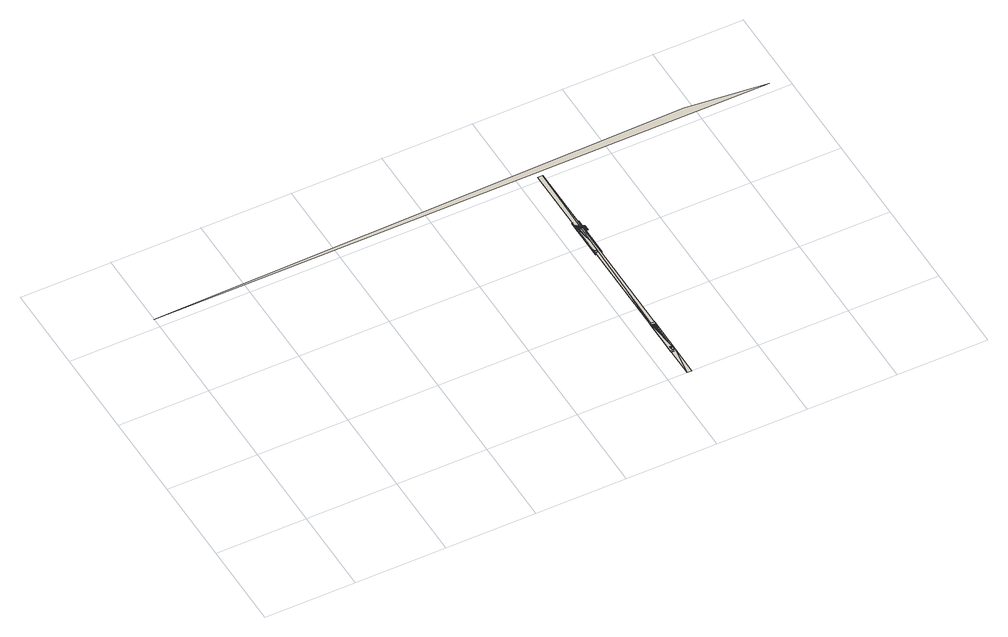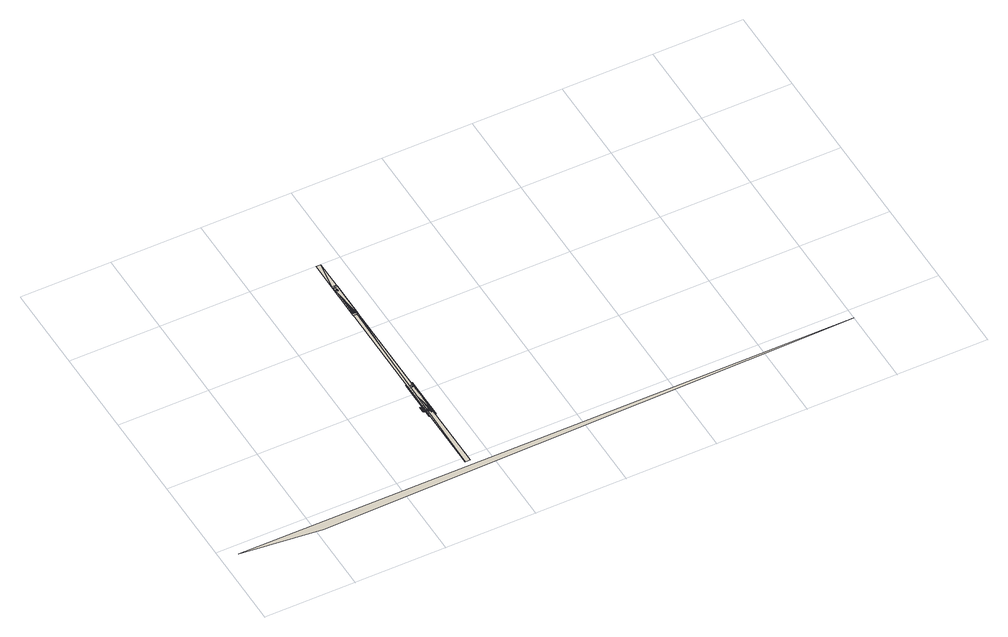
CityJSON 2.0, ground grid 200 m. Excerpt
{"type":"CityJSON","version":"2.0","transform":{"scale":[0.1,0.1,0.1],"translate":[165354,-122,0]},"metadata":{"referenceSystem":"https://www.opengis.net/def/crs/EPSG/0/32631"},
"CityObjects":{
"building1":{"type":"Building","attributes":{"properties":{"Pset_BuildingCommon":{"Reference":"Project Information","NumberOfStoreys":2},"Other":{"Category":"Project Information","Client Name":"Owner","Project Address":"Enter address here","Project Issue Date":"Issue Date","Project Name":"Project Name","Project Number":"Project Number","Project Status":"Project Status"}}},"children":["building1-1","building1-2"],"geometry":[{"type":"MultiSurface","lod":"2.2","boundaries":[[[0,1,2]],[[0,3,1]],[[4,5,6]],[[7,8,9]],[[10,8,11]],[[12,7,9]],[[13,11,8]],[[13,9,8]],[[14,15,16]],[[17,8,9]],[[17,7,9]],[[18,9,7]],[[19,8,11]],[[13,10,11]],[[10,13,8]],[[19,9,8]],[[4,6,20]],[[17,13,8]],[[12,7,18]],[[19,8,7]],[[13,17,9]],[[7,12,21]],[[18,17,9]],[[19,12,9]],[[17,18,7]],[[19,7,12]],[[22,12,21]],[[7,21,18]],[[12,22,23]],[[19,22,12]],[[12,18,21]],[[13,18,17]],[[24,25,22]],[[25,22,23]],[[19,22,25]],[[12,23,21]],[[21,17,18]],[[22,25,26]],[[24,27,25]],[[22,21,23]],[[19,25,27]],[[19,24,22]],[[14,16,28]],[[27,25,26]],[[22,26,23]],[[25,27,29]],[[30,13,10]],[[19,27,24]],[[25,23,26]],[[30,13,17]],[[30,18,13]],[[24,27,29]],[[30,17,21]],[[25,29,26]],[[31,19,24]],[[27,24,32]],[[23,33,34]],[[30,21,18]],[[33,35,34]],[[27,26,29]],[[19,31,36]],[[19,24,32]],[[30,23,21]],[[19,36,37]],[[38,26,33]],[[39,23,33]],[[40,33,26]],[[41,33,23]],[[27,32,29]],[[24,19,30]],[[40,38,33]],[[40,26,38]],[[32,23,26]],[[24,29,32]],[[39,33,40]],[[41,40,33]],[[39,41,23]],[[30,26,23]],[[30,31,19]],[[42,19,31]],[[39,29,40]],[[32,26,29]],[[24,30,32]],[[41,39,40]],[[42,36,31]],[[30,29,26]],[[30,23,32]],[[43,31,36]],[[19,32,30]],[[41,44,39]],[[43,37,36]],[[45,36,37]],[[42,30,19]],[[30,32,29]],[[30,42,31]],[[43,42,31]],[[42,43,36]],[[45,43,36]],[[43,45,37]],[[46,34,23]],[[47,23,34]],[[47,35,34]],[[42,43,45]],[[48,34,35]],[[33,35,48]],[[35,33,49]],[[26,33,49]],[[33,26,50]],[[38,26,50]],[[26,38,51]],[[40,38,51]],[[38,40,52]],[[29,40,52]],[[40,29,53]],[[39,29,53]],[[29,39,54]],[[54,44,39]],[[55,39,44]],[[55,41,44]],[[56,44,41]],[[56,57,41]],[[58,41,57]],[[47,46,23]],[[46,47,34]],[[48,47,34]],[[47,48,35]],[[35,49,48]],[[33,48,49]],[[33,50,49]],[[26,49,50]],[[26,51,50]],[[38,50,51]],[[38,52,51]],[[40,51,52]],[[40,53,52]],[[29,52,53]],[[29,54,53]],[[39,53,54]],[[55,54,39]],[[54,55,44]],[[56,55,44]],[[55,56,41]],[[58,56,41]],[[56,58,57]],[[1,3,59]],[[60,4,20]],[[61,15,14]],[[62,14,28]],[[15,63,16]],[[5,64,6]],[[5,65,64]],[[62,61,14]],[[15,61,63]],[[62,28,66]],[[60,20,67]],[[68,1,59]],[[65,60,67]],[[61,62,66]],[[61,66,63]],[[65,67,64]],[[2,69,0]],[[59,70,68]],[[59,71,70]],[[72,73,74]],[[75,76,77]],[[75,78,76]],[[72,79,73]],[[79,80,73]],[[78,81,76]],[[69,82,0]],[[83,75,77]],[[78,75,84]],[[71,85,70]],[[86,72,74]],[[86,74,87]],[[83,77,88]],[[71,89,85]],[[78,84,81]],[[75,83,84]],[[79,90,80]],[[91,92,93]],[[92,91,94]],[[95,91,94]],[[91,95,96]],[[97,95,96]],[[95,97,98]],[[98,99,97]],[[100,97,99]],[[100,101,99]],[[102,99,101]],[[102,103,101]],[[104,101,103]],[[104,105,103]],[[106,103,105]],[[106,107,105]],[[108,105,107]],[[108,109,107]],[[110,107,109]],[[111,109,110]],[[109,111,112]],[[113,111,112]],[[111,113,114]],[[92,94,93]],[[91,93,94]],[[91,96,94]],[[95,94,96]],[[95,98,96]],[[97,96,98]],[[100,98,97]],[[98,100,99]],[[102,100,99]],[[100,102,101]],[[104,102,101]],[[102,104,103]],[[106,104,103]],[[104,106,105]],[[108,106,105]],[[106,108,107]],[[110,108,107]],[[108,110,109]],[[109,112,110]],[[115,116,117]],[[111,110,112]],[[111,114,112]],[[113,112,114]],[[116,117,118]],[[117,116,119]],[[115,116,119]],[[116,115,120]],[[121,115,120]],[[121,122,100]],[[115,121,123]],[[117,119,118]],[[116,118,119]],[[94,96,98]],[[116,120,119]],[[123,122,121]],[[121,100,106]],[[121,124,122]],[[115,119,120]],[[94,98,102]],[[125,121,122]],[[98,100,102]],[[122,106,100]],[[115,123,120]],[[94,102,108]],[[98,94,114]],[[121,120,123]],[[98,108,102]],[[121,106,124]],[[125,100,122]],[[102,106,104]],[[122,124,106]],[[102,104,108]],[[126,122,100]],[[125,123,121]],[[102,108,106]],[[94,108,114]],[[104,106,108]],[[98,114,108]],[[123,119,118]],[[121,124,127]],[[123,125,122]],[[123,120,119]],[[126,106,100]],[[108,110,112]],[[114,108,112]],[[121,127,128]],[[126,125,122]],[[120,123,125]],[[129,100,106]],[[121,130,127]],[[125,126,100]],[[121,128,131]],[[121,131,130]],[[129,124,106]],[[123,126,125]],[[129,126,100]],[[121,131,132]],[[133,106,124]],[[126,129,106]],[[84,88,81]],[[123,129,126]],[[123,125,133]],[[125,126,129]],[[133,127,124]],[[133,129,106]],[[127,130,128]],[[134,124,127]],[[123,133,129]],[[129,133,124]],[[125,129,133]],[[131,128,130]],[[134,128,127]],[[123,133,134]],[[135,127,128]],[[134,133,124]],[[133,134,127]],[[130,128,135]],[[123,135,134]],[[128,130,136]],[[123,134,136]],[[135,134,127]],[[131,130,136]],[[123,137,135]],[[134,135,128]],[[130,131,137]],[[90,87,80]],[[123,136,137]],[[132,131,137]],[[131,132,138]],[[123,137,138]],[[128,136,135]],[[130,135,136]],[[130,137,136]],[[84,83,88]],[[131,136,137]],[[131,138,137]],[[134,135,136]],[[132,137,138]],[[135,137,136]],[[90,86,87]],[[89,69,85]],[[89,82,69]],[[139,140,141]]]}]},
"building1-1":{"type":"BuildingPart","attributes":{"name":"Basic Wall:Wall-Partn_12P-70MStd-12P:285792","properties":{"Constraints":{"Base Offset":0,"Base Constraint":"Level: Ground Floor","Base Extension Distance":0,"Base is Attached":false,"Location Line":"Wall Centerline","Related to Mass":false,"Room Bounding":true,"Top Extension Distance":0,"Top is Attached":true,"Top Offset":0,"Top Constraint":"Level: Roof","Unconnected Height":2500},"Dimensions":{"Area":9.45,"Length":5800,"Volume":0.898},"Other":{"Category":"Walls","Family":"Basic Wall: Wall-Partn_12P-70MStd-12P","Family and Type":"Basic Wall: Wall-Partn_12P-70MStd-12P","Type":"Basic Wall: Wall-Partn_12P-70MStd-12P","Type Id":"Basic Wall: Wall-Partn_12P-70MStd-12P"},"Phasing":{"Phase Created":"New Construction"},"Structural":{"Enable Analytical Model":false,"Structural":false,"Structural Usage":"Non-bearing"},"Pset_WallCommon":{"IsExternal":false,"LoadBearing":false,"ExtendToStructure":true,"Reference":"Wall-Partn_12P-70MStd-12P","ThermalTransmittance":0.351}}},"parents":["building1"],"geometry":[{"type":"Solid","lod":"2.2","boundaries":[[[[89,82,69]],[[89,69,85]],[[71,89,85]],[[71,85,70]],[[59,71,70]],[[59,70,68]],[[1,3,59]],[[68,1,59]],[[0,3,1]],[[0,1,2]],[[69,82,0]],[[2,69,0]],[[82,89,71]],[[59,3,0]],[[82,71,0]],[[71,59,0]],[[70,85,69]],[[2,1,68]],[[2,70,69]],[[2,68,70]]]]}]},
"building1-2":{"type":"BuildingInstallation","attributes":{"name":"Doors_IntSgl:810x2110mm:285996","properties":{"Pset_DoorCommon":{"IsExternal":false,"Reference":"810x2110mm","ThermalTransmittance":3.7},"Pset_ManufacturerTypeInformation":{"Manufacturer":"Revit"},"Constraints":{"Level":"Level: Ground Floor","Sill Height":0},"Dimensions":{"Area":2.27,"Volume":0.0756},"Identity Data":{"Mark":"3"},"Other":{"Category":"Doors","Family":"Doors_IntSgl: 810x2110mm","Family and Type":"Doors_IntSgl: 810x2110mm","Host Id":"Basic Wall: Wall-Partn_12P-70MStd-12P","Type":"Doors_IntSgl: 810x2110mm","Type Id":"Doors_IntSgl: 810x2110mm","Head Height":2110},"Phasing":{"Phase Created":"New Construction"}}},"parents":["building1"],"geometry":[{"type":"MultiSurface","lod":"2.2","boundaries":[[[108,110,112]],[[104,106,108]],[[114,108,112]],[[102,104,108]],[[98,100,102]],[[94,96,98]],[[94,108,114]],[[94,102,108]],[[94,98,102]],[[102,108,106]],[[102,106,104]],[[98,114,108]],[[98,94,114]],[[98,108,102]],[[111,113,114]],[[111,114,112]],[[110,107,109]],[[110,108,107]],[[109,112,110]],[[109,111,112]],[[108,105,107]],[[108,106,105]],[[106,104,103]],[[106,103,105]],[[102,100,99]],[[102,99,101]],[[100,98,97]],[[100,97,99]],[[91,95,96]],[[91,96,94]],[[95,98,96]],[[95,97,98]],[[92,91,94]],[[92,94,93]],[[104,101,103]],[[104,102,101]],[[91,92,93]],[[91,93,94]],[[95,91,94]],[[95,94,96]],[[98,99,97]],[[98,100,99]],[[97,96,98]],[[97,95,96]],[[100,101,99]],[[100,102,101]],[[102,104,103]],[[102,103,101]],[[106,108,107]],[[106,107,105]],[[108,110,109]],[[108,109,107]],[[113,111,112]],[[113,112,114]],[[111,110,112]],[[111,109,110]],[[104,105,103]],[[104,106,105]],[[113,111,142]],[[105,143,144]],[[145,146,147]],[[143,148,149]],[[143,149,144]],[[107,144,109]],[[150,111,109]],[[107,105,144]],[[145,148,143]],[[143,101,99]],[[151,152,153]],[[154,155,153]],[[143,105,103]],[[143,103,101]],[[156,157,158]],[[143,99,145]],[[157,159,160]],[[161,162,163]],[[164,165,166]],[[145,95,146]],[[99,97,145]],[[152,151,147]],[[167,154,168]],[[146,158,152]],[[147,151,169]],[[151,153,170]],[[161,171,162]],[[147,146,152]],[[163,154,172]],[[161,163,172]],[[173,174,162]],[[155,170,153]],[[173,162,171]],[[154,163,155]],[[153,152,157]],[[145,147,169]],[[173,164,174]],[[92,146,91]],[[151,170,175]],[[151,175,169]],[[157,160,153]],[[150,109,144]],[[157,156,159]],[[154,153,168]],[[166,174,164]],[[160,168,153]],[[111,150,142]],[[176,154,167]],[[172,154,176]],[[97,95,145]],[[152,158,157]],[[91,146,95]],[[169,148,145]],[[92,158,146]],[[177,178,179]],[[180,181,178]],[[180,177,182]],[[180,182,183]],[[180,178,177]],[[184,180,185]],[[186,184,187]],[[186,181,188]],[[186,181,180]],[[186,180,184]],[[181,188,165]],[[181,165,164]],[[173,171,179]],[[173,179,178]],[[178,181,164]],[[178,164,173]],[[171,161,177]],[[171,177,179]],[[161,172,182]],[[161,182,177]],[[167,168,185]],[[167,185,180]],[[176,167,180]],[[176,180,183]],[[186,159,156]],[[186,187,159]],[[187,160,159]],[[187,184,160]],[[184,168,160]],[[184,185,168]],[[172,183,182]],[[172,176,183]],[[187,186,156]],[[187,156,159]],[[184,187,159]],[[184,159,160]],[[168,180,185]],[[168,167,180]],[[185,160,168]],[[185,184,160]],[[167,183,180]],[[167,176,183]],[[176,172,182]],[[176,182,183]],[[161,171,179]],[[161,179,177]],[[171,173,178]],[[171,178,179]],[[188,181,164]],[[188,164,165]],[[181,178,173]],[[181,173,164]],[[172,177,182]],[[172,161,177]],[[131,128,130]],[[121,122,100]],[[121,100,106]],[[121,106,124]],[[121,124,127]],[[121,127,128]],[[127,130,128]],[[115,116,117]],[[122,124,106]],[[122,106,100]],[[121,131,132]],[[121,131,130]],[[121,128,131]],[[121,124,122]],[[121,130,127]],[[134,135,136]],[[125,126,129]],[[125,129,133]],[[135,137,136]],[[120,123,125]],[[123,133,134]],[[123,136,137]],[[123,137,138]],[[123,135,134]],[[123,133,129]],[[123,129,126]],[[123,126,125]],[[123,120,119]],[[123,119,118]],[[123,134,136]],[[123,137,135]],[[123,125,133]],[[132,131,137]],[[132,137,138]],[[131,130,136]],[[131,136,137]],[[134,135,128]],[[134,128,127]],[[130,128,135]],[[130,135,136]],[[133,134,127]],[[133,127,124]],[[129,133,124]],[[129,124,106]],[[126,129,106]],[[126,106,100]],[[125,126,100]],[[125,100,122]],[[121,120,123]],[[121,115,120]],[[123,125,122]],[[123,122,121]],[[115,119,120]],[[115,116,119]],[[116,117,118]],[[116,118,119]],[[117,116,119]],[[117,119,118]],[[116,115,120]],[[116,120,119]],[[125,123,121]],[[125,121,122]],[[115,121,123]],[[115,123,120]],[[126,125,122]],[[126,122,100]],[[129,126,100]],[[129,100,106]],[[133,129,106]],[[133,106,124]],[[134,133,124]],[[134,124,127]],[[128,136,135]],[[128,130,136]],[[135,134,127]],[[135,127,128]],[[130,137,136]],[[130,131,137]],[[131,132,138]],[[131,138,137]],[[189,190,191]],[[189,191,192]],[[193,194,195]],[[193,195,190]],[[196,197,193]],[[196,193,190]],[[190,192,191]],[[190,189,192]],[[198,199,196]],[[198,190,189]],[[198,196,190]],[[194,190,195]],[[193,190,194]],[[196,189,190]],[[196,198,189]],[[192,189,200]],[[192,200,201]],[[202,203,190]],[[202,190,191]],[[191,201,202]],[[191,192,201]],[[203,204,195]],[[203,195,190]],[[204,205,194]],[[204,194,195]],[[206,207,197]],[[206,197,193]],[[207,208,196]],[[207,196,197]],[[198,199,209]],[[198,209,210]],[[199,208,209]],[[199,196,208]],[[211,198,210]],[[211,210,212]],[[205,193,194]],[[205,206,193]],[[198,211,212]],[[198,212,210]],[[199,198,210]],[[199,210,209]],[[208,207,197]],[[208,197,196]],[[196,209,208]],[[196,199,209]],[[207,206,193]],[[207,193,197]],[[206,205,194]],[[206,194,193]],[[204,203,190]],[[204,190,195]],[[203,202,191]],[[203,191,190]],[[189,192,201]],[[189,201,200]],[[192,202,201]],[[192,191,202]],[[205,195,194]],[[205,204,195]],[[201,200,213]],[[214,204,215]],[[216,217,218]],[[214,215,219]],[[214,219,220]],[[202,215,203]],[[201,221,202]],[[203,215,204]],[[220,218,214]],[[207,206,214]],[[222,223,224]],[[225,223,226]],[[204,214,205]],[[205,214,206]],[[227,228,229]],[[214,218,207]],[[227,230,228]],[[231,232,233]],[[217,209,218]],[[218,208,207]],[[216,222,224]],[[234,235,225]],[[224,229,217]],[[222,216,236]],[[222,237,223]],[[238,232,231]],[[224,217,216]],[[233,239,225]],[[239,233,232]],[[231,240,241]],[[226,223,237]],[[238,231,241]],[[226,233,225]],[[242,243,244]],[[227,224,223]],[[216,218,236]],[[215,202,221]],[[212,210,217]],[[245,237,222]],[[236,245,222]],[[223,230,227]],[[246,241,240]],[[246,243,242]],[[235,223,225]],[[221,201,213]],[[235,230,223]],[[246,240,243]],[[234,225,247]],[[247,225,239]],[[208,218,209]],[[224,227,229]],[[217,210,209]],[[236,218,220]],[[229,212,217]],[[224,248,216]],[[224,223,248]],[[248,223,237]],[[248,236,216]],[[248,245,236]],[[248,237,245]],[[249,250,251]],[[252,253,250]],[[252,249,254]],[[252,254,255]],[[252,250,249]],[[256,252,257]],[[258,256,259]],[[258,253,260]],[[258,253,252]],[[258,252,256]],[[258,259,242]],[[258,242,244]],[[259,256,246]],[[259,246,242]],[[238,241,257]],[[238,257,252]],[[256,257,241]],[[256,241,246]],[[232,238,252]],[[232,252,255]],[[239,232,255]],[[239,255,254]],[[235,251,250]],[[235,234,251]],[[234,249,251]],[[234,247,249]],[[253,260,228]],[[253,228,230]],[[250,253,230]],[[250,230,235]],[[247,239,254]],[[247,254,249]],[[260,253,230]],[[260,230,228]],[[234,235,250]],[[234,250,251]],[[253,250,235]],[[253,235,230]],[[247,234,251]],[[247,251,249]],[[239,247,249]],[[239,249,254]],[[238,232,255]],[[238,255,252]],[[241,238,252]],[[241,252,257]],[[256,259,242]],[[256,242,246]],[[257,256,246]],[[257,246,241]],[[259,258,244]],[[259,244,242]],[[232,239,254]],[[232,254,255]],[[261,262,263]],[[264,197,195]],[[264,195,265]],[[264,265,261]],[[262,266,263]],[[267,268,264]],[[269,267,264]],[[267,269,270]],[[268,270,269]],[[268,262,261]],[[268,261,265]],[[268,261,263]],[[268,263,266]],[[268,264,261]],[[268,266,262]],[[268,267,270]],[[268,269,264]],[[268,265,264]],[[271,272,273]],[[274,275,276]],[[274,276,277]],[[273,271,278]],[[279,280,274]],[[281,273,272]],[[282,277,281]],[[282,281,272]],[[282,274,277]],[[282,279,274]],[[274,281,277]],[[274,272,271]],[[274,271,273]],[[274,273,281]],[[274,282,272]],[[280,279,282]],[[280,282,274]],[[278,271,266]],[[278,266,283]],[[271,273,263]],[[271,263,266]],[[261,262,272]],[[261,272,281]],[[273,272,262]],[[273,262,263]],[[265,261,281]],[[265,281,277]],[[195,265,277]],[[195,277,276]],[[197,195,276]],[[197,276,275]],[[264,197,275]],[[264,275,274]],[[280,267,268]],[[280,279,267]],[[268,274,280]],[[268,264,274]],[[279,269,267]],[[279,282,269]],[[282,270,269]],[[282,284,270]],[[284,282,269]],[[284,269,270]],[[282,279,267]],[[282,267,269]],[[264,268,280]],[[264,280,274]],[[279,280,268]],[[279,268,267]],[[197,264,274]],[[197,274,275]],[[195,197,275]],[[195,275,276]],[[265,195,276]],[[265,276,277]],[[261,265,277]],[[261,277,281]],[[272,263,262]],[[272,273,263]],[[262,281,272]],[[262,261,281]],[[273,266,263]],[[273,271,266]],[[271,283,266]],[[271,278,283]],[[285,286,287]],[[285,288,286]],[[288,287,286]],[[288,285,287]],[[289,290,291]],[[292,289,291]],[[293,289,292]],[[294,293,292]],[[295,296,297]],[[298,295,297]],[[299,298,297]],[[300,298,299]],[[301,299,297]],[[278,299,301]],[[302,299,278]],[[303,299,302]],[[304,299,303]],[[305,299,304]],[[306,299,305]],[[307,299,306]],[[308,299,307]],[[309,299,308]],[[310,299,309]],[[291,299,310]],[[291,310,311]],[[291,311,312]],[[291,312,313]],[[291,313,314]],[[291,314,315]],[[291,315,316]],[[291,316,317]],[[292,291,317]],[[294,318,293]],[[318,292,294]],[[290,289,298]],[[290,298,300]],[[290,300,299]],[[290,299,291]],[[319,296,320]],[[321,322,323]],[[324,321,325]],[[324,311,321]],[[326,327,328]],[[329,327,326]],[[330,331,332]],[[333,334,335]],[[336,337,338]],[[339,294,340]],[[341,342,343]],[[344,307,338]],[[343,336,341]],[[324,325,345]],[[331,313,333]],[[330,315,314]],[[340,292,317]],[[346,316,315]],[[347,348,349]],[[301,297,296]],[[347,305,304]],[[278,319,350]],[[351,302,350]],[[340,327,329]],[[317,327,340]],[[301,296,319]],[[319,278,301]],[[352,350,353]],[[354,350,352]],[[350,319,353]],[[351,354,348]],[[340,329,339]],[[293,294,339]],[[296,295,320]],[[294,292,340]],[[327,317,316]],[[355,328,346]],[[356,334,357]],[[333,313,334]],[[306,341,338]],[[341,305,342]],[[319,320,353]],[[311,324,357]],[[337,344,338]],[[338,307,306]],[[336,338,341]],[[341,306,305]],[[316,346,327]],[[355,346,358]],[[328,327,346]],[[330,358,315]],[[348,304,303]],[[359,342,347]],[[309,321,310]],[[311,310,321]],[[349,359,347]],[[359,343,342]],[[360,307,344]],[[344,337,361]],[[360,361,322]],[[303,351,348]],[[362,348,354]],[[349,348,362]],[[334,312,357]],[[350,302,278]],[[356,335,334]],[[334,313,312]],[[335,363,333]],[[363,331,333]],[[357,312,311]],[[356,357,364]],[[357,345,364]],[[345,357,324]],[[322,309,308]],[[325,321,365]],[[321,323,365]],[[309,322,321]],[[360,322,308]],[[322,361,323]],[[360,308,307]],[[361,360,344]],[[330,314,331]],[[331,363,366]],[[332,331,366]],[[367,358,330]],[[367,355,358]],[[358,346,315]],[[313,331,314]],[[342,305,347]],[[348,347,304]],[[351,303,302]],[[354,351,350]],[[330,332,367]],[[320,295,298]],[[353,320,298]],[[352,353,298]],[[354,352,298]],[[362,354,298]],[[289,293,339]],[[289,339,329]],[[289,329,326]],[[289,326,328]],[[289,328,355]],[[289,355,367]],[[289,367,332]],[[298,289,332]],[[298,332,366]],[[298,366,363]],[[298,363,335]],[[298,335,356]],[[298,356,364]],[[298,364,345]],[[298,345,325]],[[298,325,365]],[[298,365,323]],[[298,323,361]],[[298,361,337]],[[298,337,336]],[[298,336,343]],[[298,343,359]],[[298,359,349]],[[298,349,362]],[[295,368,296]],[[297,296,368]],[[295,369,296]],[[296,369,297]],[[84,83,88]],[[84,88,81]],[[75,83,84]],[[78,75,84]],[[76,88,77]],[[76,81,88]],[[83,75,77]],[[83,77,88]],[[78,84,81]],[[78,81,76]],[[75,78,76]],[[75,76,77]],[[370,371,372]],[[373,370,372]],[[374,373,375]],[[374,370,373]],[[376,377,378]],[[379,376,380]],[[379,380,381]],[[379,377,376]],[[382,370,374]],[[383,382,374]],[[384,383,374]],[[385,384,374]],[[386,385,374]],[[387,386,374]],[[388,387,374]],[[389,388,374]],[[377,389,374]],[[377,379,390]],[[377,390,391]],[[377,391,392]],[[377,392,393]],[[377,393,394]],[[377,394,395]],[[377,395,396]],[[377,396,397]],[[377,397,398]],[[377,398,399]],[[377,399,389]],[[370,400,371]],[[400,372,371]],[[376,378,375]],[[376,375,373]],[[377,374,375]],[[377,375,378]],[[401,381,402]],[[403,404,405]],[[406,403,407]],[[406,388,403]],[[408,409,410]],[[166,409,408]],[[411,412,413]],[[414,415,416]],[[417,418,419]],[[420,371,421]],[[422,423,424]],[[419,425,397]],[[424,417,422]],[[406,407,426]],[[386,414,411]],[[413,384,385]],[[421,370,382]],[[427,383,384]],[[428,429,430]],[[379,381,390]],[[428,395,394]],[[391,401,431]],[[392,431,432]],[[421,408,410]],[[382,408,421]],[[390,381,401]],[[401,391,390]],[[431,433,434]],[[435,433,431]],[[431,401,435]],[[429,432,434]],[[421,410,420]],[[420,372,371]],[[402,381,380]],[[421,371,370]],[[408,382,383]],[[436,166,427]],[[437,415,438]],[[415,414,386]],[[396,422,419]],[[395,423,422]],[[435,401,402]],[[388,406,438]],[[418,425,419]],[[419,397,396]],[[417,419,422]],[[422,396,395]],[[383,427,408]],[[436,427,439]],[[166,408,427]],[[439,384,413]],[[429,394,393]],[[440,423,428]],[[403,389,399]],[[388,389,403]],[[430,440,428]],[[440,424,423]],[[397,425,441]],[[425,418,442]],[[404,441,442]],[[429,393,432]],[[429,443,430]],[[434,443,429]],[[387,438,415]],[[391,431,392]],[[437,416,415]],[[415,386,387]],[[416,444,414]],[[444,411,414]],[[438,387,388]],[[445,437,438]],[[438,426,445]],[[426,438,406]],[[404,399,398]],[[446,407,403]],[[405,446,403]],[[399,404,403]],[[441,404,398]],[[404,442,405]],[[441,398,397]],[[425,442,441]],[[385,411,413]],[[447,412,411]],[[444,447,411]],[[448,439,413]],[[448,436,439]],[[384,439,427]],[[385,386,411]],[[428,423,395]],[[429,428,394]],[[392,432,393]],[[431,434,432]],[[448,413,412]],[[420,373,372]],[[410,373,420]],[[409,373,410]],[[166,373,409]],[[436,373,166]],[[376,440,430]],[[376,430,443]],[[376,443,434]],[[376,434,433]],[[376,433,435]],[[376,435,402]],[[380,376,402]],[[376,373,436]],[[376,436,448]],[[376,448,412]],[[376,412,447]],[[376,447,444]],[[376,444,416]],[[376,416,437]],[[376,437,445]],[[376,445,426]],[[376,426,407]],[[376,407,446]],[[376,446,405]],[[376,405,442]],[[376,442,418]],[[376,418,417]],[[376,417,424]],[[376,424,440]],[[90,86,87]],[[90,87,80]],[[86,72,74]],[[86,74,87]],[[74,80,87]],[[74,73,80]],[[79,90,80]],[[79,80,73]],[[79,86,90]],[[79,72,86]],[[72,79,73]],[[72,73,74]]]}]}
},
"vertices":[
[8427,1,0],[8533,633,0],[8533,1,0],[8427,633,0],[8427,642,0],[8427,678,0],[8533,678,0],[8470,736,0],[8470,727,0],[8470,731,0],[8478,726,0],[8470,726,0],[8470,743,0],[8478,727,0],[8472,678,0],[8472,699,0],[8507,699,0],[8478,731,0],[8478,736,0],[8470,784,0],[8533,642,0],[8478,743,0],[8470,752,0],[8478,752,0],[8470,776,0],[8470,760,0],[8478,760,0],[8470,768,0],[8507,678,0],[8478,768,0],[8478,784,0],[8470,788,0],[8478,776,0],[8478,757,0],[8478,753,0],[8478,755,0],[8470,792,0],[8470,793,0],[8478,763,0],[8478,771,0],[8478,765,0],[8478,773,0],[8478,788,0],[8478,792,0],[8478,772,0],[8478,793,0],[8512,752,0],[8512,753,0],[8512,755,0],[8512,757,0],[8512,760,0],[8512,763,0],[8512,765,0],[8512,768,0],[8512,771,0],[8512,772,0],[8512,773,0],[8478,774,0],[8512,774,0],[8427,1530,0],[8427,1521,0],[8472,1465,0],[8472,1486,0],[8507,1465,0],[8533,1486,0],[8427,1486,0],[8507,1486,0],[8533,1521,0],[8533,1530,0],[8533,6100,0],[8533,3735,0],[8427,3735,0],[8533,3779,0],[8427,3744,0],[8427,3779,0],[8488,3800,0],[8453,3779,0],[8453,3800,0],[8488,3779,0],[8533,3744,0],[8427,4622,0],[8453,4587,0],[8427,6100,0],[8488,4566,0],[8488,4587,0],[8533,4631,0],[8533,4587,0],[8427,4587,0],[8453,4566,0],[8427,4631,0],[8533,4622,0],[8448,4492,0],[8448,4491,0],[8482,4491,0],[8482,4492,0],[8448,4493,0],[8482,4493,0],[8448,4494,0],[8482,4494,0],[8448,4496,0],[8482,4496,0],[8448,4500,0],[8482,4500,0],[8448,4502,0],[8482,4502,0],[8448,4505,0],[8482,4505,0],[8448,4507,0],[8482,4507,0],[8448,4509,0],[8482,4509,0],[8448,4512,0],[8482,4512,0],[8448,4513,0],[8482,4513,0],[8482,4476,0],[8482,4473,0],[8482,4472,0],[8491,4472,0],[8491,4473,0],[8491,4476,0],[8482,4482,0],[8482,4488,0],[8491,4482,0],[8482,4514,0],[8491,4488,0],[8491,4496,0],[8482,4522,0],[8482,4528,0],[8491,4505,0],[8482,4534,0],[8482,4537,0],[8482,4538,0],[8491,4514,0],[8491,4522,0],[8491,4528,0],[8491,4534,0],[8491,4537,0],[8491,4538,0],[1,6224,0],[13620,6224,0],[11847,6421,0],
[8446,4513,0],[8442,4507,0],[8441,4512,0],[8441,4503,0],[8444,4494,0],[8437,4501,0],[8434,4509,0],[8437,4511,0],[8444,4512,0],[8432,4502,0],[8438,4495,0],[8433,4496,0],[8427,4493,0],[8424,4500,0],[8443,4485,0],[8439,4490,0],[8444,4490,0],[8442,4485,0],[8441,4485,0],[8428,4485,0],[8422,4493,0],[8423,4496,0],[8422,4485,0],[8421,4485,0],[8421,4487,0],[8437,4485,0],[8439,4485,0],[8432,4507,0],[8426,4502,0],[8426,4485,0],[8432,4485,0],[8424,4485,0],[8422,4490,0],[8429,4504,0],[8434,4485,0],[8428,4369,0],[8424,4369,0],[8426,4369,0],[8437,4369,0],[8422,4369,0],[8432,4369,0],[8434,4369,0],[8441,4369,0],[8439,4369,0],[8443,4369,0],[8442,4369,0],[8421,4369,0],[8542,4513,0],[8542,4507,0],[8542,4509,0],[8542,4512,0],[8542,4500,0],[8542,4502,0],[8542,4505,0],[8542,4494,0],[8542,4496,0],[8542,4492,0],[8542,4493,0],[8575,4513,0],[8575,4512,0],[8575,4509,0],[8575,4507,0],[8575,4505,0],[8575,4502,0],[8575,4500,0],[8575,4496,0],[8575,4494,0],[8575,4493,0],[8575,4492,0],[8542,4491,0],[8575,4491,0],[8577,4513,0],[8582,4507,0],[8582,4512,0],[8585,4501,0],[8580,4494,0],[8582,4503,0],[8585,4511,0],[8589,4509,0],[8579,4512,0],[8591,4502,0],[8590,4496,0],[8584,4495,0],[8595,4493,0],[8599,4500,0],[8583,4490,0],[8581,4485,0],[8579,4490,0],[8582,4485,0],[8601,4493,0],[8594,4485,0],[8600,4496,0],[8587,4485,0],[8584,4485,0],[8591,4507,0],[8597,4502,0],[8598,4485,0],[8592,4485,0],[8602,4490,0],[8600,4485,0],[8602,4485,0],[8602,4487,0],[8603,4485,0],[8594,4504,0],[8601,4485,0],[8589,4485,0],[8592,4502,0],[8589,4369,0],[8584,4369,0],[8587,4369,0],[8598,4369,0],[8582,4369,0],[8592,4369,0],[8594,4369,0],[8601,4369,0],[8600,4369,0],[8603,4369,0],[8602,4369,0],[8581,4369,0],[8542,4522,0],[8542,4528,0],[8542,4534,0],[8542,4488,0],[8542,4514,0],[8542,4537,0],[8542,4476,0],[8542,4482,0],[8542,4473,0],[8542,4472,0],[8533,4537,0],[8533,4528,0],[8533,4534,0],[8533,4488,0],[8533,4496,0],[8533,4505,0],[8533,4514,0],[8533,4538,0],[8533,4476,0],[8533,4482,0],[8533,4522,0],[8533,4473,0],[8542,4538,0],[8533,4472,0],[8533,4585,0],[8491,3781,0],[8491,4585,0],[8533,3781,0],[8555,3740,0],[8555,3696,0],[8533,3696,0],[8533,3773,0],[8540,3769,0],[8536,3772,0],[8540,4597,0],[8536,4595,0],[8533,4592,0],[8555,4626,0],[8533,4670,0],[8555,4670,0],[8533,4566,0],[8533,4511,0],[8533,4483,0],[8533,4435,0],[8533,4388,0],[8533,4337,0],[8533,4286,0],[8533,4235,0],[8533,4208,0],[8533,4183,0],[8533,4132,0],[8533,4081,0],[8533,4030,0],[8533,3978,0],[8533,3927,0],[8533,3876,0],[8533,3825,0],[8538,3772,0],[8536,4552,0],[8540,4570,0],[8536,4173,0],[8536,4222,0],[8540,4208,0],[8536,4140,0],[8540,4153,0],[8540,3852,0],[8536,3849,0],[8540,3879,0],[8540,3824,0],[8536,3953,0],[8536,3983,0],[8540,3962,0],[8536,4026,0],[8536,4058,0],[8540,4044,0],[8540,4336,0],[8540,4293,0],[8536,4315,0],[8540,3797,0],[8536,3811,0],[8536,4357,0],[8536,4387,0],[8540,4378,0],[8536,4284,0],[8540,4127,0],[8536,3893,0],[8536,4420,0],[8536,4460,0],[8540,4433,0],[8536,4513,0],[8536,4486,0],[8540,4515,0],[8540,4543,0],[8540,4487,0],[8540,3906,0],[8540,4071,0],[8536,4088,0],[8536,3923,0],[8540,4405,0],[8536,4253,0],[8540,4250,0],[8540,4460,0],[8540,4016,0],[8540,4099,0],[8540,4181,0],[8540,3989,0],[8540,3934,0],[8536,4594,0],[8538,4595,0],[8427,4592,0],[8423,4595,0],[8421,4597,0],[8405,4626,0],[8427,4670,0],[8405,4670,0],[8405,3740,0],[8427,3696,0],[8405,3696,0],[8427,3773,0],[8421,3769,0],[8423,3772,0],[8427,4542,0],[8427,4491,0],[8427,4440,0],[8427,4388,0],[8427,4337,0],[8427,4286,0],[8427,4235,0],[8427,4183,0],[8427,3801,0],[8427,3829,0],[8427,3856,0],[8427,3883,0],[8427,3931,0],[8427,3978,0],[8427,4030,0],[8427,4081,0],[8427,4132,0],[8427,4158,0],[8423,4594,0],[8423,3816,0],[8421,3797,0],[8423,4194,0],[8423,4145,0],[8421,4159,0],[8423,4227,0],[8421,4213,0],[8423,4518,0],[8421,4515,0],[8421,4543,0],[8423,4384,0],[8421,4405,0],[8423,4413,0],[8423,4341,0],[8424,4309,0],[8421,4322,0],[8421,4031,0],[8421,4073,0],[8423,4052,0],[8421,4570,0],[8423,4556,0],[8423,4010,0],[8423,3980,0],[8421,3989,0],[8423,4082,0],[8421,4241,0],[8423,4474,0],[8423,3947,0],[8423,3907,0],[8421,3934,0],[8423,3854,0],[8423,3881,0],[8421,3852,0],[8421,3879,0],[8421,3824,0],[8421,4460,0],[8421,4296,0],[8423,4278,0],[8423,4444,0],[8421,3962,0],[8424,4113,0],[8421,4115,0],[8421,3906,0],[8421,4350,0],[8421,4268,0],[8421,4186,0],[8421,4378,0],[8421,4433,0]
]}
